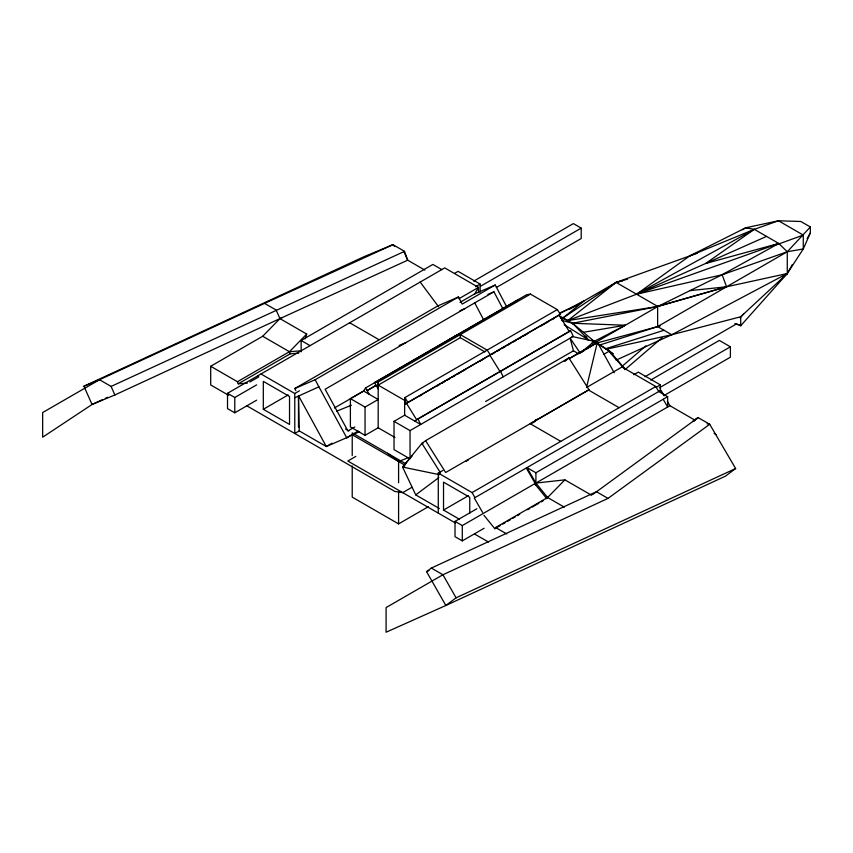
<?xml version="1.0" encoding="UTF-8"?>
<svg xmlns="http://www.w3.org/2000/svg" width="853" height="853" viewBox="0 0 853 853"><rect width="100%" height="100%" fill="white"/><g stroke="black" fill="none" stroke-linecap="round" stroke-linejoin="round"><path stroke-width="1.28" d="M586.555 387.326L597.367 342.245L568.887 358.686M305.118 338.844L306.707 334.067L279.955 318.617L276.159 310.065L264.579 303.38L99.502 379.734L83.925 386.228L92.039 404.493L42.65 437.205L42.65 412.553L99.502 379.734L111.082 386.42L114.878 394.971L282.364 317.497M560.453 317.849L567.874 320.557L636.551 294.221L689.597 255.975L745.767 227.772L778.49 220.778L800.85 221.492L810.35 226.983L810.35 232.944L803.27 248.959L787.276 273.536L740.713 325.75L734.881 323.66M792.405 264.515L787.276 273.536L740.713 316.762L671.759 334.749L605.63 349.346M807.141 238.584L810.35 232.944M460.012 302.378L474.801 293.837L478.512 287.408L444.722 267.895L227.516 393.297L227.516 408.608L234.778 412.799L256.636 400.174M378.199 382.016L378.178 427.779L365.052 435.361L350.391 426.905L350.391 398.628L363.549 391.026L365.542 387.955L517.803 300.053M483.95 515.287L494.815 528.689L495.614 527.517L547.605 497.502L564.878 479.855L591.641 495.294M564.878 479.855L535.908 483.065L535.098 484.237L546.805 498.664L547.605 497.502L535.908 483.065L526.973 467.604L535.908 472.765L667.643 396.698L667.643 407.009L663.186 399.279M535.503 484.728L535.908 484.141M408.619 460.034L402.584 467.049L415.731 494.889L439.391 508.548M410.336 458.04L412.063 456.035M599.286 345.177L657.631 326.592L787.276 251.742L810.35 226.983M740.148 317.742L743.667 313.808M228.743 395.365L210.691 384.948L210.691 366.278L262.681 336.263L279.955 318.617L407.691 260.186L424.869 270.102M210.691 366.278L237.443 381.728L289.434 351.713L306.707 334.067M621.869 366.523L645.956 345.817M624.908 369.712L662.035 337.788M581.821 351.894L594.253 341.317L625.377 325.228L572.587 323.276L561.498 320.344M560.57 317.263L563.151 317.828L584.316 300.757L559.6 313.573M697.061 253.288L616.101 282.407L567.874 320.557L657.823 306.494L726.575 286.789L787.276 273.536L787.276 251.742L778.778 243.468L754.308 229.329L745.767 227.772L742.323 229.756M415.731 494.889L438.847 477.584M735.627 468.532L456.078 597.825L445.842 605.491L426.564 571.649L431.351 568.066L596.428 491.712L608.008 498.397L709.717 424.282L735.627 468.532L725.381 476.198L445.842 605.491L386.089 632.222L386.089 607.571L442.931 574.751L608.008 498.397M667.355 401.294L669.904 405.708L695.099 420.252L692.839 421.553L698.127 417.597L709.717 424.282L707.116 423.866M692.839 421.553L697.637 417.97M560.773 441.374L530.225 423.738L588.975 389.746L568.908 357.919L425.594 440.66L421.926 443.389L402.584 467.049L439.455 474.694M568.908 357.919L564.377 361.288L566.627 359.987M586.501 349.09L595.522 343.364L660.179 325.931M592.718 494.516L698.127 417.597M592.142 342.831L594.253 341.317L609.607 350.946L624.972 369.21L609.575 352.012L613.179 353.771L591.971 339.952M530.459 294.114L378.178 382.027L378.199 388.957L374.467 382.581L526.717 294.669L530.459 294.114L557.297 309.607L560.442 314.309L407.787 402.456L404.631 404.685L404.631 415.219L420.668 424.474L417.949 418.855L570.614 330.719L573.323 336.338L410.048 430.605L394.022 421.35L394.022 449.627L410.048 458.882L410.048 430.605M489.014 355.722L490.294 354.816L487.148 350.103L460.311 334.611L456.568 335.176L447.654 340.55M498.035 372.782L416.669 419.761L406.508 403.362L560.442 314.309M414.803 421.083L417.949 418.855M499.186 372.121L500.466 371.215L503.185 376.834M500.338 371.46L570.614 330.719M559.568 316.335L563.151 317.828L616.101 282.407L627.595 279.144M404.61 465.738L402.584 467.049L404.876 465.717M592.089 345.55L595.522 343.364M582.034 351.926L584.262 350.508M376.034 385.247L367.11 390.631L376.226 385.364M301.141 351.873L301.141 340.486L432.876 264.43L441.811 269.58M237.443 381.728L238.243 383.818L290.233 353.803L298.721 353.131M249.844 382.016L258.768 376.866L258.075 375.661M227.516 393.297L234.778 397.487L256.636 384.874M454.724 273.291L458.082 271.35L480.154 284.092L480.154 292.046M473.692 281.149L573.365 223.603L581.202 228.124L581.202 238.52L496.414 287.472M295.82 390.567L294.754 388.541L438.069 305.79L458.487 296.983L462.219 304.073L495.209 285.019L506.597 306.654M263.31 409.28L289.53 424.421L289.53 396.506L263.31 381.376L263.31 409.28L288.175 394.918M475.665 286.672L480.154 284.092M294.754 388.541L315.162 379.724L458.487 296.983M260.986 373.977L294.775 393.489L299.382 390.823M459.01 298.667L478.512 287.408L478.512 292.568M480.378 286.331L581.202 228.124M294.775 397.775L318.894 386.814L346.702 437.696L358.175 431.074M503.078 309.159L493.94 291.801L325.121 389.267L347.907 430.957L354.816 426.969M299.168 426.671L298.486 427.065L298.486 395.632L326.294 446.514L346.702 437.696M334.376 408.001L364.21 390.781M378.199 385.108L460.311 337.703L484.909 351.905M332.03 443.208L326.294 446.514L299.254 430.904L294.775 433.495L246.794 405.793M350.391 398.628L365.052 407.084L378.199 399.492L363.549 391.026M557.297 309.607L405.015 397.519L405.015 404.461M346.862 437.856L352.225 434.753L404.29 464.821M569.559 309.276L616.101 282.407L622.562 280.904M419.847 395.899L422.128 394.587M436.96 386.025L439.242 384.703M441.523 383.392L444.946 381.419M447.228 380.097L449.51 378.785M452.932 376.802L455.214 375.491M457.496 374.168L460.908 372.196M463.19 370.874L465.471 369.562M480.303 361L483.726 359.028M491.733 354.4L494.026 353.078M497.459 351.095L499.751 349.773M502.044 348.45L505.477 346.467M507.77 345.145L510.062 343.812M513.506 341.829L515.798 340.507M518.08 339.185L521.524 337.202M523.817 335.879L527.25 333.896M540.727 326.113L544.075 324.183M546.304 322.892L548.532 321.613M551.88 319.672L554.109 318.393M394.022 421.35L405.015 414.995M355.861 456.376L347.8 461.025L455.491 523.017M485.624 401.496L573.451 350.796L578.537 353.728L597.367 342.245L614.224 372.793M595.181 342.661L657.823 306.494L726.863 272.438M569.559 358.559L595.49 343.588M776.486 244.79L803.27 235.076L803.27 248.959L787.276 251.742L722.139 274.773L636.551 294.221L754.308 229.329L778.49 220.778L803.27 235.076M603.561 354.443L609.607 350.946M411.935 487.308L402.733 492.629L394.864 491.456L294.775 433.495L294.775 393.489M438.282 513.079L438.282 473.074L442.888 470.419M586.459 387.529L622.018 366.993L655.808 386.505L658.719 391.548L667.643 396.698M782.691 276.18L787.276 273.536L671.759 334.749L616.09 360.137M588.975 389.746L445.661 472.498L425.594 440.66M466.069 461.324L468.361 460.002M532.549 422.939L534.842 421.617M633.811 374.712L638.3 372.132L660.361 384.874L660.361 391.495M645.007 376.727L737.003 323.618M352.225 465.941L352.225 497.128L398.586 523.891L428.537 506.607M650.668 380.065L719.335 340.422L730.392 346.808L730.392 357.204L664.018 395.525M438.282 473.074L472.072 492.586L655.808 386.505M469.747 513.239L469.747 497.288L443.528 482.148L443.528 510.062L468.393 495.7M655.882 387.454L660.361 384.874M659.433 387.774L730.392 346.808M484.141 528.263L462.283 540.877L455.022 536.697L455.022 521.386L476.88 508.761M455.022 521.386L462.283 525.576L669.904 405.708M494.815 528.689L500.466 525.427M502.726 524.115L504.987 522.814M507.247 521.503L510.638 519.552M512.898 518.24L515.159 516.939M517.419 515.639L519.68 514.327M527.591 509.763L529.852 508.452M532.112 507.151L538.893 503.238M541.154 501.927L543.414 500.626M689.597 255.975L754.308 229.329L705.676 263.47L778.778 243.468L722.139 274.773L726.575 286.789L657.631 306.387L657.631 326.592L671.759 334.749M563.151 317.828L572.587 323.276L657.823 306.494L660.233 305.374M83.925 386.228L363.474 256.934L392.934 244.662L404.525 251.347L407.691 260.186L403.885 251.635M111.082 386.42L404.525 251.347M102.882 399.481L92.039 404.493L114.878 394.971M105.292 398.362L107.702 397.253M426.564 571.649L428.974 570.54M264.579 303.38L392.934 244.662L394.672 246.485M559.504 313.158L577.449 305.001M766.538 236.398L636.551 294.221L778.778 243.468M474.801 293.837L495.209 285.019M487.937 294.392L493.94 291.801M459.863 310.78L464.661 308.711M399.119 345.497L406.327 342.384M353.462 434.252L359.614 431.714M336.562 411.21L351.372 405.25M387.614 453.316L398.586 461.526L408.48 457.549M605.385 348.802L664.018 330.282M423.269 443.016L421.926 443.389L440.606 473.02M535.62 419.793L538.083 419.196M583.42 332.297L625.377 325.228M374.467 382.581L378.178 382.027M689.981 290.628L726.575 286.789M262.681 336.263L289.434 351.713L301.141 350.796M238.243 383.818L247.349 383.104M745.767 227.772L748.284 228.305M572.011 336.477L594.253 341.317L572.587 323.276L572.587 324.055M714.11 433.441L716.349 434.689M738.858 324.684L740.713 325.75L740.713 316.762M616.111 282.418L657.823 306.494M588.559 390.056L619.107 407.691M349.677 322.765L379.095 339.75M301.141 340.486L310.065 345.636M378.178 385.119L405.015 400.611M534.511 482.265L535.908 483.065M547.605 497.502L564.323 507.151M378.178 427.779L394.96 437.461M345.454 428.974L348.845 430.925M405.665 463.733L352.225 432.887L352.225 455.545M495.614 527.517L506.757 533.957M443.528 510.062L459.479 519.274M488.524 542.039L474.982 534.277M431.351 568.066L442.931 574.751L456.078 597.825M584.529 335.709L586.928 337.191M564.174 324.705L588.783 340.134L572.587 323.276M609.223 351.169L624.972 369.21M420.177 282.066L438.559 306.728L438.069 305.79M580.243 353.174L570.135 338.183L573.451 350.796M559.163 315.226L569.335 331.625M489.835 355.136L500.007 371.545M365.542 387.955L369.285 394.342M664.167 395.771L660.979 390.247L474.289 498.024L482.574 512.386M526.28 468.009L535.204 483.47M472.072 492.586L474.982 497.63M407.787 402.456L405.015 397.519L405.015 403.181M474.758 302.954L483.992 320.483M315.162 379.724L318.894 386.814M289.434 351.713L290.233 353.803M298.486 395.632L299.254 430.904M535.908 472.765L535.908 485.218M462.283 525.576L462.283 540.877M460.311 334.611L460.311 337.703M398.586 461.526L398.586 482.755M398.586 492.042L398.586 523.891M365.052 407.084L365.052 435.361M234.778 397.487L234.778 412.799"/></g></svg>
